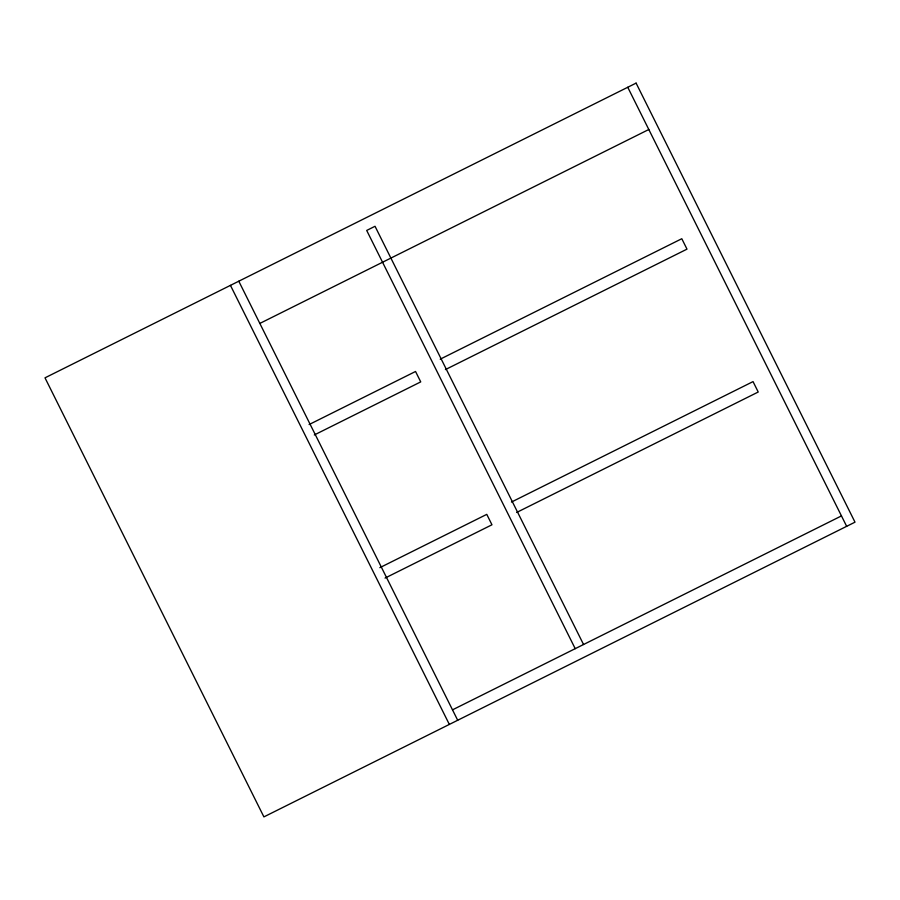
<?xml version="1.0" encoding="UTF-8"?>
<svg xmlns="http://www.w3.org/2000/svg" width="900" height="900" viewBox="0 0 900 900"><rect width="100%" height="100%" fill="white"/><g stroke="black" fill="none" stroke-linecap="round" stroke-linejoin="round"><path stroke-width="1.35" d="M259.841 323.426L648.81 129.499M309.105 424.553L415.541 371.486L420.728 381.892L314.303 434.959M440.235 359.168L681.795 238.725L686.992 249.143L445.421 369.585M379.856 567.664L486.776 514.361L491.963 524.779L385.054 578.081M511.47 502.054L753.041 381.611L758.227 392.017L516.656 512.46M452.498 709.852L841.466 515.914M627.761 87.278L846.664 526.331M583.549 644.512L375.03 226.282L366.694 230.445L575.212 648.664M238.792 281.216L457.695 720.259M230.445 285.368L449.348 724.421M636.097 83.115L45 377.831L263.903 816.885L855 522.169L636.097 83.115"/></g></svg>
